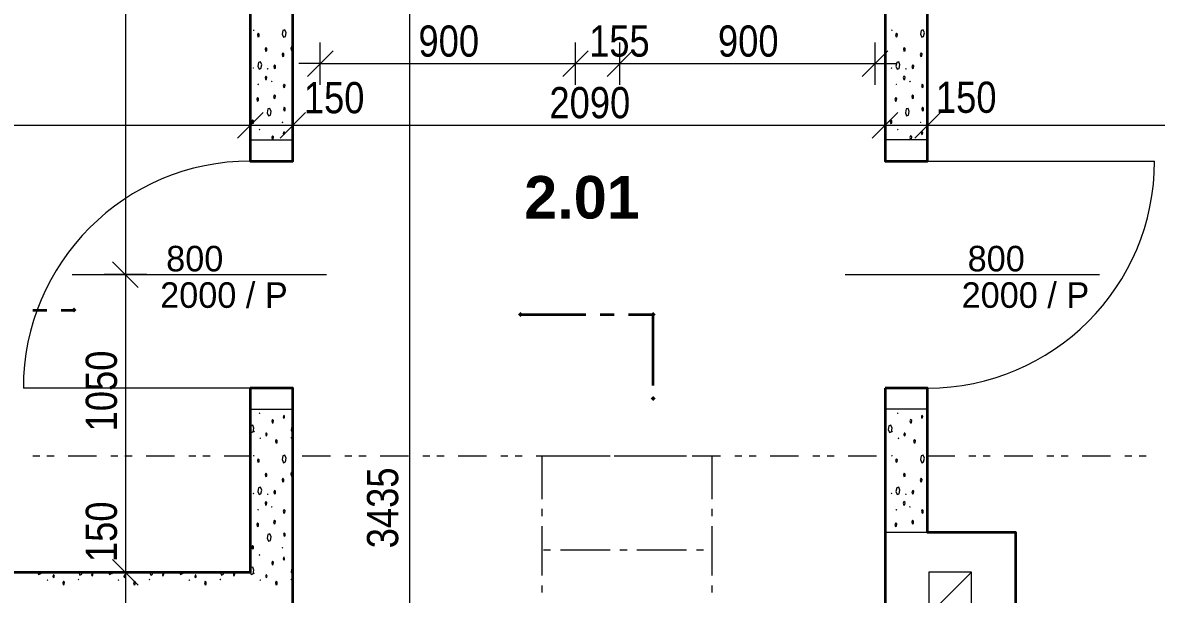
# Model space of a CAD drawing. Header units: millimetres. Extents: x 214.1 to 310.4, y 372.3 to 401.
# Drawn here: x 252.341 to 255.488, y 396.086 to 397.673 of the extents above; entities that cross this region are included whole.
import ezdxf

# ---------------------------------------------------------------- set-up
doc = ezdxf.new("R2010")
doc.units = ezdxf.units.MM
for name, color, linetype in [('PDF1_Dvere', 7, 'Continuous'), ('PDF1_Hlavni kresba_2', 7, 'Continuous'), ('PDF1_KOMINY', 7, 'Continuous'), ('PDF1_Konstrukce_nad', 7, 'Continuous'), ('PDF1_Kóty 1$100', 7, 'Continuous'), ('PDF1_Obecne06_TLUSTA', 7, 'Continuous'), ('PDF1_OKNA', 7, 'Continuous'), ('PDF1_Rezy_oznaceni', 7, 'Continuous'), ('PDF1_Text_CISLA_MISTNOSTI', 7, 'Continuous'), ('PDF1_Šrafy', 7, 'Continuous')]:
    doc.layers.add(name, color=color, linetype=linetype)
doc.styles.add('PDF Arial', font='')
doc.styles.add('PDF Arial Bold', font='')
doc.styles.get('PDF Arial').set_extended_font_data('Arial')
doc.styles.get('PDF Arial Bold').set_extended_font_data('Arial', bold=True)

msp = doc.modelspace()

# ---------------------------------------------------------------- hatches: boundary and pattern name
at = {"layer": 'PDF1_Šrafy', "transparency": 33554559}
for points in [[(252.39, 396.1448), (252.3925, 396.1474), (252.3926, 396.1474), (252.3951, 396.1448), (252.3926, 396.1423)], [(252.5869, 396.1448), (252.5894, 396.1474), (252.5894, 396.1474), (252.592, 396.1448), (252.5894, 396.1423)], [(252.7837, 396.1448), (252.7862, 396.1474), (252.7863, 396.1474), (252.7888, 396.1448), (252.7863, 396.1423)]]:
    msp.add_hatch(color=256, dxfattribs=at).paths.add_polyline_path(points)

# ---------------------------------------------------------------- linework, layer by layer
at = {"layer": 'PDF1_Dvere', "lineweight": 13}
for points in [[(252.9729, 397.3481), (253.091, 397.3481)], [(254.8533, 397.3481), (254.7352, 397.3481)], [(252.9729, 397.2891), (253.091, 397.2891)], [(254.7352, 397.2891), (255.4832, 397.2891)], [(252.4789, 396.9741), (252.4789, 396.9741), (253.1847, 396.9741)], [(254.6247, 396.9741), (254.6247, 396.9741), (255.3305, 396.9741)], [(253.091, 396.6592), (252.343, 396.6592)], [(254.8533, 396.6592), (254.7352, 396.6592)], [(252.9729, 396.6001), (253.091, 396.6001)], [(254.8533, 396.6001), (254.7352, 396.6001)]]:
    msp.add_lwpolyline(points, dxfattribs=at)
for centre, start, end in [((252.9729, 396.6592), 90, 180), ((254.8533, 397.2891), 270.0001, 360)]:
    msp.add_arc(centre, 0.6299, start, end, dxfattribs=at)
at = {"layer": 'PDF1_Hlavni kresba_2', "lineweight": 25}
msp.add_lwpolyline([(254.8533, 396.2581), (255.0976, 396.2581)], dxfattribs=at)
at = {"layer": 'PDF1_KOMINY', "lineweight": 13}
for points in [[(254.7353, 395.9193), (255.0976, 395.9193), (255.0976, 396.2581), (254.7352, 396.2581), (254.7352, 395.9193)], [(254.8569, 396.0296), (254.8569, 396.0296), (254.975, 396.1478)]]:
    msp.add_lwpolyline(points, dxfattribs=at)
msp.add_lwpolyline([(254.9751, 396.0297), (254.975, 396.1478), (254.975, 396.1478), (254.8569, 396.1477), (254.8569, 396.1477), (254.8569, 396.1477), (254.8569, 396.0296), (254.8569, 396.0296)], close=True, dxfattribs=at)
at = {"layer": 'PDF1_Konstrukce_nad', "lineweight": 13}
for points in [[(252.3692, 396.471), (252.3889, 396.471)], [(252.4086, 396.471), (252.4283, 396.471)], [(252.4676, 396.471), (252.5464, 396.471)], [(252.5857, 396.471), (252.6054, 396.471)], [(252.6251, 396.471), (252.6448, 396.471)], [(252.6842, 396.471), (252.7629, 396.471)], [(252.8023, 396.471), (252.822, 396.471)], [(252.8416, 396.471), (252.8613, 396.471)], [(252.9007, 396.471), (252.9729, 396.471), (252.9729, 396.471)], [(253.0908, 396.471), (253.0908, 396.471)], [(253.1172, 396.471), (253.196, 396.471)], [(253.2353, 396.471), (253.255, 396.471)], [(253.2747, 396.471), (253.2944, 396.471)], [(253.3338, 396.471), (253.4125, 396.471)], [(253.4519, 396.471), (253.4716, 396.471)], [(253.4912, 396.471), (253.5109, 396.471)], [(253.5503, 396.471), (253.629, 396.471)], [(253.6684, 396.471), (253.6881, 396.471)], [(253.7078, 396.471), (253.7275, 396.471)], [(253.7668, 396.471), (253.8456, 396.471)], [(253.8849, 396.471), (253.9046, 396.471)], [(253.9243, 396.471), (253.944, 396.471)], [(253.9834, 396.471), (254.0621, 396.471)], [(254.1015, 396.471), (254.1212, 396.471)], [(254.1408, 396.471), (254.1605, 396.471)], [(254.1999, 396.471), (254.2786, 396.471)], [(254.318, 396.471), (254.3377, 396.471)], [(254.3574, 396.471), (254.3771, 396.471)], [(254.4164, 396.471), (254.4952, 396.471)], [(254.5346, 396.471), (254.5542, 396.471)], [(254.5739, 396.471), (254.5936, 396.471)], [(254.633, 396.471), (254.7117, 396.471)], [(254.7352, 396.471), (254.7352, 396.471)], [(254.8533, 396.471), (254.8533, 396.471), (254.9283, 396.471)], [(254.9676, 396.471), (254.9873, 396.471)], [(255.007, 396.471), (255.0267, 396.471)], [(255.066, 396.471), (255.1448, 396.471)], [(255.1842, 396.471), (255.2038, 396.471)], [(255.2235, 396.471), (255.2432, 396.471)], [(255.2826, 396.471), (255.3613, 396.471)], [(255.4007, 396.471), (255.4204, 396.471)], [(255.4401, 396.471), (255.4597, 396.471)]]:
    msp.add_lwpolyline(points, dxfattribs=at)
at = {"layer": 'PDF1_Kóty 1$100', "lineweight": 13}
for points in [[(252.6263, 399.4105), (252.6263, 396.9741), (252.6263, 396.1474), (252.6263, 396.0292), (252.6263, 395.5765), (252.6263, 393.5297), (252.6263, 393.4707)], [(253.4145, 399.3913), (253.4145, 397.8292), (253.4145, 395.1237), (253.4145, 395.0253), (253.4145, 393.5297), (253.4145, 393.4707)], [(253.1317, 397.5242), (253.2026, 397.5951)], [(253.1672, 397.5006), (253.1672, 397.5597), (253.1672, 397.6187)], [(253.8404, 397.5242), (253.9113, 397.5951)], [(253.8758, 397.5006), (253.8758, 397.5597), (253.8758, 397.6187)], [(253.9632, 397.5242), (254.0341, 397.5951)], [(253.9986, 397.5006), (253.9986, 397.5597), (253.9986, 397.6187)], [(254.6719, 397.5242), (254.7427, 397.5951)], [(254.7073, 397.5006), (254.7073, 397.5597), (254.7073, 397.6187)], [(253.1672, 397.5597), (253.1081, 397.5597)], [(253.1672, 397.5597), (253.3825, 397.5597), (253.8758, 397.5597), (253.9986, 397.5597), (254.7073, 397.5597)], [(254.7073, 397.5597), (254.7663, 397.5597)], [(252.9729, 397.4475), (252.9729, 397.3884), (252.9729, 397.3294)], [(253.091, 397.4475), (253.091, 397.3884), (253.091, 397.3294)], [(254.7352, 397.4475), (254.7352, 397.3884), (254.7352, 397.3294)], [(254.8533, 397.4475), (254.8533, 397.3884), (254.8533, 397.3294)], [(253.0083, 397.4239), (252.9374, 397.353)], [(253.1264, 397.4239), (253.0556, 397.353)], [(254.7706, 397.4239), (254.6997, 397.353)], [(254.8887, 397.4239), (254.8178, 397.353)], [(258.903, 397.3884), (258.6197, 397.3884), (258.6123, 397.3884), (254.8533, 397.3884), (254.7352, 397.3884), (253.091, 397.3884), (252.9729, 397.3884), (250.2607, 397.3884), (250.0244, 397.3884)], [(252.6617, 396.9387), (252.5909, 397.0096)], [(252.6854, 396.9741), (252.6263, 396.9741), (252.5672, 396.9741)], [(252.6617, 396.1119), (252.5909, 396.1828)], [(252.6854, 396.1474), (252.6263, 396.1474), (252.5672, 396.1474)]]:
    msp.add_lwpolyline(points, dxfattribs=at)
at = {"layer": 'PDF1_Obecne06_TLUSTA', "lineweight": 35}
msp.add_lwpolyline([(254.8533, 399.4001), (258.5229, 399.4001), (258.5229, 399.2785), (258.6197, 399.2785), (258.6197, 396.9447), (258.9029, 396.9447), (258.9029, 399.6574), (250.0244, 399.6574), (250.0244, 397.5854), (250.2607, 397.5854), (250.2607, 399.2871), (250.3541, 399.2871), (250.3541, 399.4105), (252.9729, 399.4105), (252.9729, 397.2891), (253.091, 397.2891), (253.091, 399.3913), (254.7352, 399.3913), (254.7352, 397.2891), (254.8533, 397.2891), (254.8533, 399.4001)], close=True, dxfattribs=at)
for points in [[(250.2607, 396.6405), (250.0244, 396.6405), (250.0244, 396.1832), (249.6084, 396.1832), (249.6084, 395.7356), (250.0328, 395.7356), (250.0328, 393.2698), (258.903, 393.2698), (258.903, 395.9998), (258.6197, 395.9998), (258.6197, 393.6635), (258.5127, 393.6635), (258.5127, 393.5297), (254.8533, 393.5297), (254.8533, 395.9193), (255.0976, 395.9193), (255.0976, 396.2581), (254.8533, 396.2581), (254.8533, 396.6592), (254.7352, 396.6592)], [(252.9729, 396.6592), (252.9729, 396.1474), (250.264, 396.1474)], [(252.9729, 395.8521), (253.0908, 395.8521), (253.0908, 396.6592), (252.9729, 396.6592)], [(254.7352, 396.6592), (254.7352, 395.1237)]]:
    msp.add_lwpolyline(points, dxfattribs=at)
at = {"layer": 'PDF1_OKNA', "lineweight": 13}
for points in [[(253.7829, 396.3509), (253.7829, 396.471), (253.7829, 396.471)], [(253.7829, 396.471), (253.7829, 396.471)], [(253.7865, 396.471), (253.8062, 396.471)], [(253.8338, 396.471), (253.9716, 396.471)], [(253.9991, 396.471), (254.0188, 396.471)], [(254.0464, 396.471), (254.1842, 396.471)], [(254.2117, 396.471), (254.2314, 396.471)], [(254.2553, 396.3509), (254.2553, 396.471), (254.2553, 396.471)], [(254.2553, 396.471), (254.2553, 396.471)], [(253.7829, 396.3037), (253.7829, 396.3234)], [(254.2553, 396.3037), (254.2553, 396.3234)], [(253.7829, 396.1383), (253.7829, 396.2761)], [(254.2553, 396.1383), (254.2553, 396.2761)], [(253.7829, 396.2104), (253.7829, 396.2104)], [(253.7865, 396.2104), (253.8062, 396.2104)], [(253.8338, 396.2104), (253.9716, 396.2104)], [(253.9991, 396.2104), (254.0188, 396.2104)], [(254.0464, 396.2104), (254.1842, 396.2104)], [(254.2117, 396.2104), (254.2314, 396.2104)], [(254.2553, 396.2104), (254.2553, 396.2104)], [(253.7829, 396.0911), (253.7829, 396.1108)], [(254.2553, 396.0911), (254.2553, 396.1108)]]:
    msp.add_lwpolyline(points, dxfattribs=at)
at = {"layer": 'PDF1_Rezy_oznaceni', "lineweight": 35}
for points in [[(252.3692, 396.8756), (252.4086, 396.8756)], [(252.4479, 396.8756), (252.4837, 396.8756)], [(253.7233, 396.8634), (253.9046, 396.8634)], [(253.944, 396.8634), (253.9834, 396.8634)], [(254.0227, 396.8634), (254.0915, 396.8634)], [(254.0915, 396.6659), (254.0915, 396.8634)]]:
    msp.add_lwpolyline(points, dxfattribs=at)
at = {"layer": 'PDF1_Rezy_oznaceni', "transparency": 33554559}
for points in [[(252.4768, 396.8756), (252.4837, 396.8825), (252.4837, 396.8687), (252.4906, 396.8756)], [(253.7164, 396.8634), (253.7233, 396.8703), (253.7233, 396.8565), (253.7302, 396.8634)], [(254.0915, 396.8565), (254.0846, 396.8634), (254.0983, 396.8634), (254.0915, 396.8703)], [(254.0846, 396.8634), (254.0915, 396.8703), (254.0915, 396.8565), (254.0983, 396.8634)], [(254.0915, 396.6233), (254.0846, 396.6302), (254.0983, 396.6302), (254.0915, 396.6371)]]:
    msp.add_solid(points, dxfattribs=at)
at = {"layer": 'PDF1_Šrafy', "lineweight": 13}
for points in [[(253.0691, 397.6535), (253.0636, 397.6519), (253.0617, 397.6417), (253.0652, 397.633), (253.0705, 397.635), (253.0725, 397.6452), (253.0691, 397.6535)], [(254.8408, 397.6535), (254.8353, 397.6519), (254.8333, 397.6417), (254.8368, 397.633), (254.8422, 397.635), (254.8441, 397.6452), (254.8408, 397.6535)], [(252.9977, 397.6413), (252.9949, 397.644), (252.9928, 397.6397), (252.9941, 397.6342), (252.9973, 397.635), (252.9977, 397.6413)], [(254.7693, 397.6413), (254.7666, 397.644), (254.7644, 397.6397), (254.7658, 397.6342), (254.7689, 397.635), (254.7693, 397.6413)], [(253.0191, 397.6015), (253.0164, 397.6043), (253.0142, 397.5999), (253.0156, 397.5944), (253.0187, 397.5952), (253.0191, 397.6015)], [(253.0662, 397.5865), (253.0634, 397.5897), (253.0613, 397.5854), (253.0626, 397.5799), (253.0658, 397.5806), (253.0662, 397.5865)], [(254.7908, 397.6015), (254.788, 397.6043), (254.7859, 397.5999), (254.7872, 397.5944), (254.7904, 397.5952), (254.7908, 397.6015)], [(254.8378, 397.5865), (254.8351, 397.5897), (254.8329, 397.5854), (254.8343, 397.5799), (254.8374, 397.5806), (254.8378, 397.5865)], [(253.0012, 397.5649), (252.9957, 397.5633), (252.9937, 397.5531), (252.9973, 397.5444), (253.0026, 397.5464), (253.0046, 397.5566), (253.0012, 397.5649)], [(254.7729, 397.5649), (254.7674, 397.5633), (254.7654, 397.5531), (254.7689, 397.5444), (254.7743, 397.5464), (254.7762, 397.5566), (254.7729, 397.5649)], [(254.8146, 397.5535), (254.8119, 397.5562), (254.8097, 397.5519), (254.8111, 397.5464), (254.8142, 397.5472), (254.8146, 397.5535)], [(253.0187, 397.5224), (253.016, 397.5251), (253.0138, 397.5208), (253.0152, 397.5153), (253.0181, 397.5161), (253.0187, 397.5224)], [(253.0695, 397.5003), (253.0668, 397.5031), (253.0646, 397.4988), (253.066, 397.4932), (253.0689, 397.494), (253.0695, 397.5003)], [(254.7904, 397.5224), (254.7876, 397.5251), (254.7855, 397.5208), (254.7869, 397.5153), (254.7898, 397.5161), (254.7904, 397.5224)], [(254.8412, 397.5003), (254.8384, 397.5031), (254.8363, 397.4988), (254.8376, 397.4932), (254.8406, 397.494), (254.8412, 397.5003)], [(252.9959, 397.4629), (252.9931, 397.4657), (252.991, 397.4614), (252.9924, 397.4558), (252.9953, 397.457), (252.9959, 397.4629)], [(253.0426, 397.4704), (253.0398, 397.4732), (253.0376, 397.4688), (253.039, 397.4633), (253.0422, 397.4641), (253.0426, 397.4704)], [(254.7676, 397.4629), (254.7648, 397.4657), (254.7626, 397.4614), (254.764, 397.4558), (254.767, 397.457), (254.7676, 397.4629)], [(254.8142, 397.4704), (254.8115, 397.4732), (254.8093, 397.4688), (254.8107, 397.4633), (254.8138, 397.4641), (254.8142, 397.4704)], [(253.0272, 397.4354), (253.0219, 397.4338), (253.0199, 397.4236), (253.0233, 397.4149), (253.0288, 397.4169), (253.0307, 397.4271), (253.0272, 397.4354)], [(253.0701, 397.4358), (253.0674, 397.4385), (253.0652, 397.4342), (253.0666, 397.4287), (253.0697, 397.4295), (253.0701, 397.4358)], [(254.7989, 397.4354), (254.7935, 397.4338), (254.7916, 397.4236), (254.7949, 397.4149), (254.8004, 397.4169), (254.8024, 397.4271)], [(254.8418, 397.4358), (254.839, 397.4385), (254.8368, 397.4342), (254.8382, 397.4287), (254.8414, 397.4295), (254.8418, 397.4358)], [(252.9821, 397.4007), (252.9794, 397.4035), (252.9772, 397.3991), (252.9786, 397.3936), (252.9817, 397.3944), (252.9821, 397.4007)], [(254.7538, 397.4007), (254.751, 397.4035), (254.7489, 397.3991), (254.7502, 397.3936), (254.7534, 397.3944), (254.7538, 397.4007)], [(253.0642, 397.3657), (253.0656, 397.3629), (253.0676, 397.3637), (253.0682, 397.3673), (253.0668, 397.3704), (253.0648, 397.3696), (253.0642, 397.3657)], [(254.8359, 397.3657), (254.8372, 397.3629), (254.8392, 397.3637), (254.8398, 397.3673), (254.8384, 397.3704), (254.8365, 397.3696), (254.8359, 397.3657)], [(253.0372, 397.3566), (253.0345, 397.3594), (253.0323, 397.3551), (253.0337, 397.3495), (253.0369, 397.3503)], [(254.8089, 397.3566), (254.8061, 397.3594), (254.804, 397.3551), (254.8054, 397.3495), (254.8085, 397.3503), (254.8089, 397.3566)], [(253.0642, 396.5783), (253.0656, 396.5755), (253.0676, 396.5763), (253.0682, 396.5799), (253.0668, 396.583), (253.0648, 396.5822), (253.0642, 396.5783)], [(254.8359, 396.5783), (254.8372, 396.5755), (254.8392, 396.5763), (254.8398, 396.5799), (254.8384, 396.583), (254.8365, 396.5822), (254.8359, 396.5783)], [(253.0372, 396.5692), (253.0345, 396.572), (253.0323, 396.5677), (253.0337, 396.5621), (253.0369, 396.5629), (253.0372, 396.5692)], [(254.7512, 396.5558), (254.7457, 396.5543), (254.7437, 396.544), (254.7473, 396.5354), (254.7526, 396.5373), (254.7546, 396.5476), (254.7512, 396.5558)], [(254.8089, 396.5692), (254.8061, 396.572), (254.804, 396.5677), (254.8054, 396.5621), (254.8085, 396.5629), (254.8089, 396.5692)], [(253.0158, 396.5295), (253.0172, 396.5267), (253.0191, 396.5275), (253.0197, 396.531), (253.0183, 396.5342), (253.0164, 396.5334)], [(254.7874, 396.5295), (254.7888, 396.5267), (254.7908, 396.5275), (254.7914, 396.531), (254.79, 396.5342), (254.788, 396.5334), (254.7874, 396.5295)], [(253.0477, 396.5137), (253.0449, 396.5165), (253.0428, 396.5121), (253.0441, 396.5066), (253.0473, 396.5074), (253.0477, 396.5137)], [(254.8193, 396.5137), (254.8166, 396.5165), (254.8144, 396.5121), (254.8158, 396.5066), (254.8189, 396.5074), (254.8193, 396.5137)], [(252.9977, 396.4602), (252.9949, 396.4629), (252.9928, 396.4586), (252.9941, 396.4531), (252.9973, 396.4539), (252.9977, 396.4602)], [(253.0691, 396.4724), (253.0636, 396.4708), (253.0617, 396.4606), (253.0652, 396.4519), (253.0705, 396.4539), (253.0725, 396.4641), (253.0691, 396.4724)], [(254.7693, 396.4602), (254.7666, 396.4629), (254.7644, 396.4586), (254.7658, 396.4531), (254.7689, 396.4539), (254.7693, 396.4602)], [(254.8408, 396.4724), (254.8353, 396.4708), (254.8333, 396.4606), (254.8368, 396.4519), (254.8422, 396.4539), (254.8441, 396.4641), (254.8408, 396.4724)], [(253.09, 396.4228), (253.0872, 396.4255), (253.0851, 396.4212), (253.0865, 396.4157), (253.0896, 396.4165), (253.09, 396.4228)], [(253.0191, 396.4204), (253.0164, 396.4232), (253.0142, 396.4188), (253.0156, 396.4133), (253.0187, 396.4141), (253.0191, 396.4204)], [(254.7908, 396.4204), (254.788, 396.4232), (254.7859, 396.4188), (254.7872, 396.4133), (254.7904, 396.4141), (254.7908, 396.4204)], [(254.8378, 396.4054), (254.8351, 396.4086), (254.8329, 396.4043), (254.8343, 396.3988), (254.8374, 396.3995), (254.8378, 396.4054)], [(253.0012, 396.3838), (252.9957, 396.3822), (252.9937, 396.372), (252.9973, 396.3633), (253.0026, 396.3653), (253.0046, 396.3755), (253.0012, 396.3838)], [(253.043, 396.3724), (253.0402, 396.3751), (253.038, 396.3708), (253.0394, 396.3653), (253.0426, 396.3661), (253.043, 396.3724)], [(254.7729, 396.3838), (254.7674, 396.3822), (254.7654, 396.372), (254.7689, 396.3633), (254.7743, 396.3653), (254.7762, 396.3755), (254.7729, 396.3838)], [(254.8146, 396.3724), (254.8119, 396.3751), (254.8097, 396.3708), (254.8111, 396.3653), (254.8142, 396.3661), (254.8146, 396.3724)], [(253.0187, 396.3413), (253.016, 396.344), (253.0138, 396.3397), (253.0152, 396.3342), (253.0181, 396.335), (253.0187, 396.3413)], [(254.7904, 396.3413), (254.7876, 396.344), (254.7855, 396.3397), (254.7869, 396.3342), (254.7898, 396.335), (254.7904, 396.3413)], [(253.0695, 396.3192), (253.0668, 396.322), (253.0646, 396.3177), (253.066, 396.3121), (253.0689, 396.3129), (253.0695, 396.3192)], [(254.8412, 396.3192), (254.8384, 396.322), (254.8363, 396.3177), (254.8376, 396.3121), (254.8406, 396.3129), (254.8412, 396.3192)], [(252.9959, 396.2818), (252.9931, 396.2846), (252.991, 396.2803), (252.9924, 396.2747), (252.9953, 396.2759), (252.9959, 396.2818)], [(253.0426, 396.2893), (253.0398, 396.2921), (253.0376, 396.2877), (253.039, 396.2822), (253.0422, 396.283), (253.0426, 396.2893)], [(254.7676, 396.2818), (254.7648, 396.2846), (254.7626, 396.2803), (254.764, 396.2747), (254.767, 396.2759), (254.7676, 396.2818)], [(253.0272, 396.2543), (253.0219, 396.2527), (253.0199, 396.2425), (253.0233, 396.2338), (253.0288, 396.2358), (253.0307, 396.246), (253.0272, 396.2543)], [(252.9821, 396.2196), (252.9794, 396.2224), (252.9772, 396.218), (252.9786, 396.2125), (252.9817, 396.2133), (252.9821, 396.2196)], [(253.0372, 396.1755), (253.0345, 396.1783), (253.0323, 396.174), (253.0337, 396.1684), (253.0369, 396.1692), (253.0372, 396.1755)], [(253.0642, 396.1846), (253.0656, 396.1818), (253.0676, 396.1826), (253.0682, 396.1862), (253.0668, 396.1893), (253.0648, 396.1885), (253.0642, 396.1846)], [(252.5323, 396.1405), (252.5337, 396.1377), (252.5355, 396.1385), (252.5361, 396.1425), (252.5349, 396.1452), (252.5329, 396.1444), (252.5323, 396.1405)], [(252.7292, 396.1405), (252.7306, 396.1377), (252.7323, 396.1385), (252.7329, 396.1425), (252.7317, 396.1452), (252.7298, 396.1444), (252.7292, 396.1405)], [(252.926, 396.1405), (252.9274, 396.1377), (252.9292, 396.1385), (252.9298, 396.1425), (252.9286, 396.1452), (252.9266, 396.1444), (252.926, 396.1405)], [(252.4252, 396.1358), (252.4266, 396.133), (252.4286, 396.1338), (252.4292, 396.1373), (252.4278, 396.1405), (252.4258, 396.1397), (252.4252, 396.1358)], [(252.4571, 396.12), (252.4544, 396.1228), (252.4522, 396.1184), (252.4536, 396.1129), (252.4567, 396.1137), (252.4571, 396.12)], [(252.6221, 396.1358), (252.6235, 396.133), (252.6254, 396.1338), (252.626, 396.1373), (252.6246, 396.1405), (252.6227, 396.1397), (252.6221, 396.1358)], [(252.654, 396.12), (252.6512, 396.1228), (252.6491, 396.1184), (252.6504, 396.1129), (252.6536, 396.1137), (252.654, 396.12)], [(252.8189, 396.1358), (252.8203, 396.133), (252.8223, 396.1338), (252.8229, 396.1373), (252.8215, 396.1405), (252.8195, 396.1397), (252.8189, 396.1358)], [(252.8508, 396.12), (252.8481, 396.1228), (252.8459, 396.1184), (252.8473, 396.1129), (252.8504, 396.1137), (252.8508, 396.12)], [(253.0158, 396.1358), (253.0172, 396.133), (253.0191, 396.1338), (253.0197, 396.1373), (253.0183, 396.1405), (253.0164, 396.1397), (253.0158, 396.1358)]]:
    msp.add_lwpolyline(points, close=True, dxfattribs=at)
for points in [[(253.0872, 397.6066), (253.0851, 397.6023), (253.0865, 397.5968), (253.0896, 397.5976), (253.09, 397.6039)], [(253.09, 397.6039), (253.0872, 397.6066)], [(253.0402, 397.5562), (253.038, 397.5519), (253.0394, 397.5464), (253.0426, 397.5472), (253.043, 397.5535)], [(253.043, 397.5535), (253.0402, 397.5562)], [(252.9729, 396.5421), (252.9756, 396.5354), (252.9809, 396.5373), (252.9829, 396.5476), (252.9796, 396.5558), (252.9741, 396.5543), (252.9729, 396.5481)], [(253.0908, 396.5533), (253.0886, 396.5527), (253.0867, 396.5425), (253.0902, 396.5338), (253.0908, 396.534)], [(253.0662, 396.4054), (253.0634, 396.4086), (253.0613, 396.4043), (253.0626, 396.3988)], [(253.0626, 396.3988), (253.0658, 396.3995), (253.0662, 396.4054)], [(254.8115, 396.2921), (254.8093, 396.2877), (254.8107, 396.2822), (254.8138, 396.283), (254.8142, 396.2893)], [(254.8142, 396.2893), (254.8115, 396.2921)], [(253.0674, 396.2574), (253.0652, 396.2531), (253.0666, 396.2476), (253.0697, 396.2484), (253.0701, 396.2547)], [(253.0701, 396.2547), (253.0674, 396.2574)], [(252.3828, 396.1474), (252.3851, 396.1417), (252.3904, 396.1436), (252.3911, 396.1474)], [(252.4967, 396.1474), (252.4996, 396.1401), (252.505, 396.1421), (252.506, 396.1474)], [(252.5796, 396.1474), (252.5819, 396.1417), (252.5872, 396.1436), (252.588, 396.1474)], [(252.6935, 396.1474), (252.6965, 396.1401), (252.7018, 396.1421), (252.7028, 396.1474)], [(252.7765, 396.1474), (252.7788, 396.1417), (252.7841, 396.1436), (252.7848, 396.1474)], [(252.8904, 396.1474), (252.8933, 396.1401), (252.8987, 396.1421), (252.8997, 396.1474)], [(252.9729, 396.1484), (252.9756, 396.1417), (252.9809, 396.1436), (252.9829, 396.1539), (252.9796, 396.1621), (252.9741, 396.1606), (252.9729, 396.1544)], [(253.0908, 396.1596), (253.0886, 396.159), (253.0867, 396.1488), (253.0902, 396.1401), (253.0908, 396.1403)], [(253.0477, 396.12), (253.0449, 396.1228), (253.0428, 396.1184), (253.0441, 396.1129), (253.0473, 396.1137)], [(253.0473, 396.1137), (253.0477, 396.12)]]:
    msp.add_lwpolyline(points, dxfattribs=at)
at = {"layer": 'PDF1_Šrafy', "transparency": 33554559}
for points in [[(252.98, 397.6523), (252.9825, 397.6549), (252.9825, 397.6497), (252.9851, 397.6523)], [(254.7516, 397.6523), (254.7542, 397.6549), (254.7542, 397.6497), (254.7567, 397.6523)], [(252.979, 397.5476), (252.9815, 397.5501), (252.9815, 397.545), (252.9841, 397.5476)], [(253.0187, 397.5452), (253.0213, 397.5478), (253.0213, 397.5427), (253.0239, 397.5452)], [(254.7506, 397.5476), (254.7532, 397.5501), (254.7532, 397.545), (254.7557, 397.5476)], [(254.7904, 397.5452), (254.793, 397.5478), (254.793, 397.5427), (254.7955, 397.5452)], [(252.9922, 397.5023), (252.9947, 397.5049), (252.9947, 397.4997), (252.9973, 397.5023)], [(253.03, 397.5102), (253.0325, 397.5127), (253.0325, 397.5076), (253.0351, 397.5102)], [(254.7638, 397.5023), (254.7664, 397.5049), (254.7664, 397.4997), (254.7689, 397.5023)], [(254.8016, 397.5102), (254.8042, 397.5127), (254.8042, 397.5076), (254.8067, 397.5102)], [(252.9961, 397.3767), (252.9987, 397.3793), (252.9987, 397.3741), (253.0012, 397.3767)], [(253.0597, 397.3968), (253.0622, 397.3993), (253.0622, 397.3942), (253.0648, 397.3968)], [(254.7678, 397.3767), (254.7703, 397.3793), (254.7703, 397.3741), (254.7729, 397.3767)], [(254.8313, 397.3968), (254.8339, 397.3993), (254.8339, 397.3942), (254.8365, 397.3968)], [(252.9961, 396.5893), (252.9987, 396.5919), (252.9987, 396.5867), (253.0012, 396.5893)], [(254.7678, 396.5893), (254.7703, 396.5919), (254.7703, 396.5867), (254.7729, 396.5893)], [(252.9806, 396.5385), (252.9831, 396.5411), (252.9831, 396.536), (252.9857, 396.5385)], [(252.9981, 396.5196), (253.0006, 396.5222), (253.0006, 396.5171), (253.0032, 396.5196)], [(253.0841, 396.5212), (253.0867, 396.5238), (253.0867, 396.5186), (253.0892, 396.5212)], [(254.7522, 396.5385), (254.7548, 396.5411), (254.7548, 396.536), (254.7573, 396.5385)], [(254.7697, 396.5196), (254.7723, 396.5222), (254.7723, 396.5171), (254.7748, 396.5196)], [(252.98, 396.4712), (252.9825, 396.4738), (252.9825, 396.4686), (252.9851, 396.4712)], [(254.7516, 396.4712), (254.7542, 396.4738), (254.7542, 396.4686), (254.7567, 396.4712)], [(252.979, 396.3665), (252.9815, 396.369), (252.9815, 396.3639), (252.9841, 396.3665)], [(253.0187, 396.3641), (253.0213, 396.3667), (253.0213, 396.3616), (253.0239, 396.3641)], [(254.7506, 396.3665), (254.7532, 396.369), (254.7532, 396.3639), (254.7557, 396.3665)], [(254.7904, 396.3641), (254.793, 396.3667), (254.793, 396.3616), (254.7955, 396.3641)], [(253.03, 396.3291), (253.0325, 396.3316), (253.0325, 396.3265), (253.0351, 396.3291)], [(254.8016, 396.3291), (254.8042, 396.3316), (254.8042, 396.3265), (254.8067, 396.3291)], [(252.9922, 396.3212), (252.9947, 396.3238), (252.9947, 396.3186), (252.9973, 396.3212)], [(254.7638, 396.3212), (254.7664, 396.3238), (254.7664, 396.3186), (254.7689, 396.3212)], [(253.0597, 396.2157), (253.0622, 396.2182), (253.0622, 396.2131), (253.0648, 396.2157)], [(252.9961, 396.1956), (252.9987, 396.1982), (252.9987, 396.193), (253.0012, 396.1956)], [(252.9806, 396.1448), (252.9831, 396.1474), (252.9831, 396.1423), (252.9857, 396.1448)], [(252.4075, 396.1259), (252.4101, 396.1285), (252.4101, 396.1234), (252.4126, 396.1259)], [(252.4935, 396.1275), (252.4961, 396.1301), (252.4961, 396.1249), (252.4987, 396.1275)], [(252.6044, 396.1259), (252.6069, 396.1285), (252.6069, 396.1234), (252.6095, 396.1259)], [(252.6904, 396.1275), (252.693, 396.1301), (252.693, 396.1249), (252.6955, 396.1275)], [(252.8012, 396.1259), (252.8038, 396.1285), (252.8038, 396.1234), (252.8063, 396.1259)], [(252.8872, 396.1275), (252.8898, 396.1301), (252.8898, 396.1249), (252.8924, 396.1275)], [(252.9981, 396.1259), (253.0006, 396.1285), (253.0006, 396.1234), (253.0032, 396.1259)], [(253.0841, 396.1275), (253.0867, 396.1301), (253.0867, 396.1249), (253.0892, 396.1275)]]:
    msp.add_solid(points, dxfattribs=at)

# ---------------------------------------------------------------- texts
at = {"layer": 'PDF1_Dvere', "char_height": 0.070878, "attachment_point": 7, "rotation": 359.9917, "style": 'PDF Arial'}
for s, insert in [('\\W0.960383;800', (252.7394, 396.982)), ('\\W0.960383;800', (254.9643, 396.982)), ('\\W0.960383;2000 / P', (252.7227, 396.8808)), ('\\W0.960383;2000 / P', (254.9476, 396.8808))]:
    msp.add_mtext(s, dxfattribs=dict(at, insert=insert))
at = {"layer": 'PDF1_Kóty 1$100', "char_height": 0.086629, "attachment_point": 7, "style": 'PDF Arial'}
for s, insert in [('\\W0.833334;900', (253.4398, 397.5779)), ('\\W0.833334;155', (253.9134, 397.5779)), ('\\W0.833334;900', (254.2712, 397.5779)), ('\\W0.833334;150', (253.1215, 397.4207)), ('\\W0.833334;2090', (253.8033, 397.4069)), ('\\W0.833334;150', (254.8763, 397.4219))]:
    msp.add_mtext(s, dxfattribs=dict(at, insert=insert))
at = {"layer": 'PDF1_Kóty 1$100', "char_height": 0.086629, "attachment_point": 7, "rotation": 90, "style": 'PDF Arial'}
for s, insert in [('\\W0.833334;1050', (252.604, 396.5388)), ('\\W0.833334;3435', (253.3847, 396.2143)), ('\\W0.833334;150', (252.604, 396.176))]:
    msp.add_mtext(s, dxfattribs=dict(at, insert=insert))
at = {"layer": 'PDF1_Text_CISLA_MISTNOSTI', "insert": (253.7331, 397.128), "char_height": 0.11813, "attachment_point": 7, "style": 'PDF Arial Bold'}
msp.add_mtext('2.01', dxfattribs=at)

doc.saveas('drawing.dxf')
